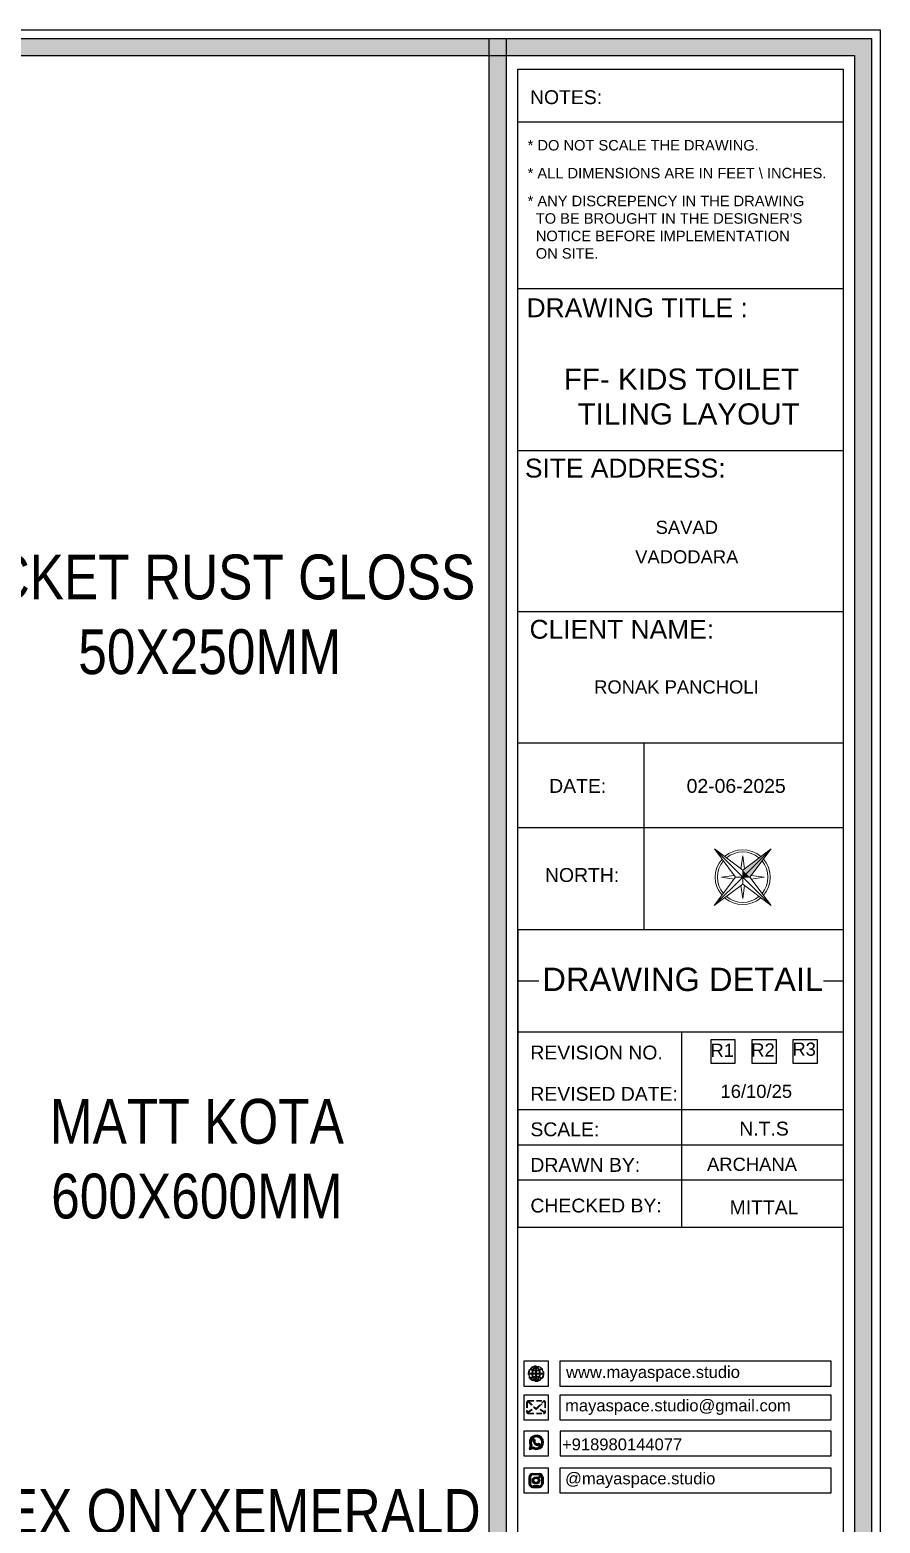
# Model space of a CAD drawing. Header units: millimetres. Extents: x 56222 to 3066687, y -650199 to -121287.
# Drawn here: x 149347.1 to 149422.9, y -183534.7 to -183401.5 of the extents above; entities that cross this region are included whole.
import ezdxf
from ezdxf.enums import TextEntityAlignment as Align

# ---------------------------------------------------------------- set-up
doc = ezdxf.new("R2010")
doc.units = ezdxf.units.MM
doc.header["$MEASUREMENT"] = 0
doc.linetypes.add('DASHEDX2', pattern=[1.5, 1, -0.5])
for name, color, linetype, lineweight in [('Dimension', 10, 'DASHEDX2', 20), ('FIRST FLOOR ( TEXT )', 7, 'Continuous', 9), ('NAME PLATE', 7, 'Continuous', 25), ('title block', 7, 'Continuous', 9)]:
    doc.layers.add(name, color=color, linetype=linetype, lineweight=lineweight)
doc.styles.add('Arial', font='arial.ttf')
doc.styles.add('KATHA', font='swissc.ttf')
doc.styles.get("Standard").update_dxf_attribs({"font": 'arial.ttf', "height": 6})

# ---------------------------------------------------------------- blocks, each defined once
blk = doc.blocks.new('QEGW4TG')
at = {"layer": 'Dimension', "true_color": 0x000000}
h = blk.add_hatch(color=18, dxfattribs=at)
h.dxf.hatch_style = 1
h.paths.add_polyline_path([(2.69, 1.93, 0.170513), (2.95, 1.97, 0.190337), (3.11, 2.18, 0.316231), (3.07, 2.28), (2.79, 2.37, 0.273721), (2.69, 2.34, 0.040749), (2.63, 2.27, -0.441282), (2.53, 2.25, -0.11828), (2.06, 2.64, -0.441282), (2.07, 2.74, 0.040749), (2.13, 2.81, 0.290083), (2.14, 2.92), (2.01, 3.18, 0.316231), (1.91, 3.2, 0.190337), (1.73, 3, 0.170513), (1.72, 2.74, 0.252784)], flags=0)
h.paths.add_polyline_path([(1.19, 1.98), (1.03, 1.3, 0.550912), (1.11, 1.23), (1.75, 1.39, 6.344125)])
h.paths.add_polyline_path([(1.81, 1.7), (1.4, 1.6), (1.5, 2.03, -9.071339)], flags=16)
h.paths.add_polyline_path([(3.11, 2.16, -0.17811), (2.95, 1.97, -0.170513), (2.69, 1.93, -0.252784), (1.72, 2.74, -0.170513), (1.73, 3, -0.17811), (1.89, 3.19, -0.370089), (2.01, 3.18), (2.14, 2.92, -0.307185), (2.13, 2.8, -0.041087), (2.06, 2.73, 0.321676), (2.05, 2.65, 0.126524), (2.55, 2.24, 0.312216), (2.62, 2.26, -0.041087), (2.68, 2.34, -0.290673), (2.79, 2.37), (3.07, 2.28, -0.370089)], flags=0)
h = blk.add_hatch(color=18, dxfattribs=at)
h.dxf.hatch_style = 1
h.paths.add_polyline_path([(2.79, 2.37, 0.273721), (2.69, 2.34, 0.040749), (2.63, 2.27, -0.441282), (2.53, 2.25, -0.11828), (2.06, 2.64, -0.441282), (2.07, 2.74, 0.040749), (2.13, 2.81, 0.290083), (2.14, 2.92), (2.01, 3.18, 0.316231), (1.91, 3.2, 0.190337), (1.73, 3, 0.170513), (1.72, 2.74, 0.252784), (2.69, 1.93, 0.170513), (2.95, 1.97, 0.190337), (3.11, 2.18, 0.316231), (3.07, 2.28)])
for p, q in [((2.01, 3.18), (2.14, 2.92)), ((1.19, 1.98), (1.03, 1.3)), ((1.1, 1.23), (1.75, 1.39)), ((1.5, 2.03), (1.4, 1.6)), ((1.4, 1.6), (1.81, 1.7)), ((3.07, 2.28), (2.8, 2.36))]:
    blk.add_line(p, q)
blk.add_lwpolyline([(0, 0), (4.68, 0), (4.68, 4.68), (0, 4.68)], close=True)
for centre, radius, start, end in [((2.39, 2.56), 1.34, 241.4727, 205.6422), ((2.39, 2.56), 1.04, 235.9962, 210.8333), ((2.09, 2.87), 0.39, 159.7007, 198.4072), ((2.07, 2.87), 0.364, 118.9685, 159.3648), ((1.94, 3.12), 0.0896, 41.8985, 123.1344), ((2.05, 2.87), 0.104, 320.3924, 28.6971), ((1.09, 1.29), 0.0598, 164.8483, 282.1458), ((2.96, 3.23), 1.33, 201.4218, 258.1669), ((2.11, 2.68), 0.066, 135.9932, 224.8892), ((1.67, 3.16), 0.586, 312.4617, 321.8728), ((3.12, 3.42), 1.31, 216.5455, 243.5279), ((2.57, 2.3), 0.066, 234.2482, 323.1441), ((3.11, 1.94), 0.586, 137.2645, 146.6756), ((2.76, 2.27), 0.104, 70.4402, 138.745), ((2.75, 2.31), 0.39, 260.7301, 299.4366), ((2.76, 2.29), 0.364, 299.7725, 340.1688), ((3.03, 2.2), 0.0896, 336.0029, 57.2388)]:
    blk.add_arc(centre, radius, start, end)
blk = doc.blocks.new('ASGERG')
at = {"layer": 'Dimension', "true_color": 0x000000}
h = blk.add_hatch(color=18, dxfattribs=at)
h.dxf.hatch_style = 1
h.paths.add_polyline_path([(0.99, 1.7, 0.353872), (1.69, 1.03), (2.96, 1.03, 0.353872), (3.66, 1.7), (3.66, 2.99, 0.353872), (2.96, 3.67), (1.69, 3.67, 0.353872), (0.99, 2.99)])
h.paths.add_polyline_path([(1.27, 2.97, -0.353872), (1.72, 3.4), (2.94, 3.4, -0.353872), (3.38, 2.97), (3.38, 1.72, -0.353872), (2.94, 1.3), (1.72, 1.3, -0.353872), (1.27, 1.72)], flags=16)
h.paths.add_polyline_path([(3.02, 2.35, -1), (1.64, 2.35, -1)], flags=0)
h.paths.add_polyline_path([(2.74, 2.35, -1), (1.92, 2.35, -1)], flags=0)
h.paths.add_polyline_path([(2.86, 3.02, -1), (3.19, 3.02, -1)], flags=0)
h.paths.add_polyline_path([(1.64, 2.35, 1), (3.02, 2.35, 1)], flags=0)
h = blk.add_hatch(color=18, dxfattribs=at)
h.dxf.hatch_style = 1
h.paths.add_polyline_path([(1.64, 2.35, 1), (3.02, 2.35, 1)])
h.paths.add_polyline_path([(2.74, 2.35, -1), (1.92, 2.35, -1)], flags=16)
h = blk.add_hatch(color=18, dxfattribs=at)
h.dxf.hatch_style = 1
h.paths.add_polyline_path([(3.19, 3.02, 1), (2.86, 3.02, 1)])
for p, q in [((0.99, 2.99), (0.99, 1.7)), ((1.27, 2.97), (1.27, 1.72)), ((1.69, 3.67), (2.96, 3.67)), ((2.94, 3.4), (1.72, 3.4)), ((3.38, 2.97), (3.38, 1.72)), ((3.66, 2.99), (3.66, 1.7)), ((1.69, 1.03), (2.96, 1.03)), ((2.94, 1.3), (1.72, 1.3))]:
    blk.add_line(p, q)
blk.add_lwpolyline([(0, 0), (4.68, 0), (4.68, 4.68), (0, 4.68)], close=True)
for centre, radius in [((2.33, 2.35), 0.694), ((3.02, 3.02), 0.168), ((2.33, 2.35), 0.414)]:
    blk.add_circle(centre, radius)
for centre, radius, start, end in [((1.76, 2.89), 0.778, 94.8631, 172.8127), ((1.76, 2.91), 0.491, 94.8631, 172.8127), ((2.9, 2.91), 0.491, 7.1873, 85.1369), ((2.89, 2.89), 0.778, 7.1873, 85.1369), ((1.76, 1.8), 0.778, 187.1873, 265.1369), ((1.76, 1.78), 0.491, 187.1873, 265.1369), ((2.9, 1.78), 0.491, 274.8631, 352.8127), ((2.89, 1.8), 0.778, 274.8631, 352.8127)]:
    blk.add_arc(centre, radius, start, end)
blk = doc.blocks.new('ETYETE')
at = {"layer": 'Dimension', "true_color": 0x000000}
h = blk.add_hatch(color=18, dxfattribs=at)
h.dxf.hatch_style = 1
h.paths.add_polyline_path([(3.76, 1.14, 0.414214), (4.12, 1.5), (4.12, 3.29, 0.414214), (3.76, 3.65), (0.92, 3.65, 0.414214), (0.56, 3.29), (0.56, 1.5, 0.414214), (0.92, 1.14)])
h.paths.add_polyline_path([(2.61, 2.22), (3.92, 1.34, -0.198912), (3.76, 1.28), (0.92, 1.28, -0.198912), (0.76, 1.34), (2.08, 2.22), (2.34, 1.98)], flags=16)
h.paths.add_polyline_path([(2.34, 2.16), (0.89, 3.51, -0.028783), (0.92, 3.52), (3.76, 3.52, -0.028783), (3.79, 3.51)], flags=16)
h.paths.add_polyline_path([(2.71, 2.32), (3.92, 3.45, -0.202482), (3.99, 3.29), (3.99, 1.5, -0.043076), (3.98, 1.46)], flags=16)
h.paths.add_polyline_path([(1.98, 2.32), (0.7, 1.46, -0.043076), (0.7, 1.5), (0.7, 3.29, -0.202482), (0.76, 3.45)], flags=16)
blk.add_lwpolyline([(0, 0), (4.68, 0), (4.68, 4.68), (0, 4.68)], close=True)
at = {"layer": 'Dimension', "color": 18, "true_color": 0x000000}
for p, q in [((0.56, 3.29), (0.56, 1.5)), ((0.7, 3.29), (0.7, 1.5)), ((0.76, 3.45), (1.98, 2.32)), ((0.89, 3.51), (2.34, 2.16)), ((0.92, 3.65), (3.76, 3.65)), ((0.92, 3.52), (3.76, 3.52)), ((2.34, 2.16), (3.79, 3.51)), ((2.71, 2.32), (3.92, 3.45)), ((3.99, 3.29), (3.99, 1.5)), ((4.12, 3.29), (4.12, 1.5)), ((0.7, 1.46), (1.98, 2.32)), ((0.76, 1.34), (2.08, 2.22)), ((0.92, 1.28), (3.76, 1.28)), ((0.92, 1.14), (3.76, 1.14)), ((2.08, 2.22), (2.34, 1.98)), ((2.34, 1.98), (2.61, 2.22)), ((3.92, 1.34), (2.61, 2.22)), ((3.98, 1.46), (2.71, 2.32))]:
    blk.add_line(p, q, dxfattribs=at)
for centre, radius, start, end in [((0.92, 3.29), 0.358, 90, 180), ((0.92, 3.29), 0.224, 134.2136, 180), ((0.92, 3.29), 0.224, 90, 96.5948), ((3.76, 3.29), 0.358, 0, 90), ((3.76, 3.29), 0.224, 83.4052, 90), ((3.76, 3.29), 0.224, 0, 45.7864), ((0.92, 1.5), 0.358, 180, 270), ((0.92, 1.5), 0.224, 180, 189.8662), ((0.92, 1.5), 0.224, 225, 270), ((3.76, 1.5), 0.358, 270, 0), ((3.76, 1.5), 0.224, 270, 315), ((3.76, 1.5), 0.224, 350.1338, 0)]:
    blk.add_arc(centre, radius, start, end, dxfattribs=at)
blk = doc.blocks.new('DTGWEGEARG')
at = {"layer": 'Dimension', "true_color": 0x000000}
h = blk.add_hatch(color=18, dxfattribs=at)
h.dxf.hatch_style = 1
h.paths.add_polyline_path([(3.83, 2.34, 1), (0.85, 2.34, 1)])
h.paths.add_polyline_path([(2.51, 1.01, 0.105795), (2.96, 1.58, -0.055205), (3.3, 1.41, -0.169822)], flags=16)
h.paths.add_polyline_path([(2.41, 1.12), (2.41, 1.69, -0.058279), (2.81, 1.63, -0.103353)], flags=16)
h.paths.add_polyline_path([(2.26, 1.13, -0.101741), (1.87, 1.63, -0.057171), (2.26, 1.69)], flags=16)
h.paths.add_polyline_path([(2.17, 1.01, -0.169822), (1.38, 1.41, -0.055205), (1.72, 1.58, 0.105795)], flags=16)
h.paths.add_polyline_path([(3.02, 1.72, 0.081336), (3.13, 2.27), (3.68, 2.27, -0.152069), (3.4, 1.52, 0.05687)], flags=16)
h.paths.add_polyline_path([(2.87, 1.77, 0.061945), (2.41, 1.84), (2.41, 2.27), (2.98, 2.27, -0.081344)], flags=16)
h.paths.add_polyline_path([(2.26, 1.84, 0.060923), (1.8, 1.77, -0.081344), (1.7, 2.27), (2.26, 2.27)], flags=16)
h.paths.add_polyline_path([(1.66, 1.72, 0.05687), (1.28, 1.52, -0.152069), (1, 2.27), (1.55, 2.27, 0.081336)], flags=16)
h.paths.add_polyline_path([(2.41, 2.42), (2.41, 2.83, 0.061945), (2.87, 2.91, -0.080009), (2.98, 2.42)], flags=16)
h.paths.add_polyline_path([(3.13, 2.42, 0.080116), (3.02, 2.96, 0.05687), (3.4, 3.16, 0.028258), (3.3, 3.27, -0.055205), (2.96, 3.1, 0.105795), (2.51, 3.67, -0.36029), (3.68, 2.42)], flags=16)
h.paths.add_polyline_path([(2.26, 2.42), (1.7, 2.42, -0.080009), (1.8, 2.91, 0.060923), (2.26, 2.84)], flags=16)
h.paths.add_polyline_path([(1.55, 2.42), (1, 2.42, -0.150466), (1.28, 3.16, 0.05687), (1.66, 2.96, 0.080116)], flags=16)
h.paths.add_polyline_path([(2.41, 2.98), (2.41, 3.56, -0.103353), (2.81, 3.05, -0.058279)], flags=16)
h.paths.add_polyline_path([(2.26, 2.99, -0.057171), (1.87, 3.05, -0.101741), (2.26, 3.55)], flags=16)
h.paths.add_polyline_path([(1.72, 3.1, -0.055205), (1.38, 3.27, -0.169822), (2.17, 3.67, 0.105795)], flags=16)
blk.add_lwpolyline([(0, 0), (4.68, 0), (4.68, 4.68), (0, 4.68)], close=True)
at = {"layer": 'Dimension', "color": 18, "true_color": 0x000000}
for p, q in [((2.26, 3.55), (2.26, 2.99)), ((2.26, 2.84), (2.26, 2.42)), ((2.41, 3.56), (2.41, 2.98)), ((2.41, 2.83), (2.41, 2.42)), ((1, 2.42), (1.55, 2.42)), ((1, 2.27), (1.55, 2.27)), ((1.7, 2.42), (2.26, 2.42)), ((1.7, 2.27), (2.26, 2.27)), ((2.26, 2.27), (2.26, 1.84)), ((2.26, 1.69), (2.26, 1.13)), ((2.41, 2.42), (2.98, 2.42)), ((2.41, 2.27), (2.98, 2.27)), ((2.41, 2.27), (2.41, 1.84)), ((2.41, 1.69), (2.41, 1.12)), ((3.13, 2.42), (3.68, 2.42)), ((3.13, 2.27), (3.68, 2.27))]:
    blk.add_line(p, q, dxfattribs=at)
blk.add_circle((2.34, 2.34), 1.49, dxfattribs=at)
for centre, radius, start, end in [((2.34, 2.34), 1.34, 142.3819, 176.6093), ((2.34, 4.74), 1.9, 236.1399, 249.1595), ((2.34, 2.34), 1.34, 97.3549, 135.9073), ((2.34, 4.74), 1.75, 236.7417, 249.3811), ((3.28, 2.34), 1.73, 159.0567, 177.3789), ((3.28, 2.34), 1.58, 158.8325, 177.1302), ((3.28, 2.34), 1.73, 129.9301, 154.0867), ((2.34, 4.74), 1.9, 253.6799, 267.6253), ((3.28, 2.34), 1.58, 130.1073, 153.3446), ((2.34, 4.74), 1.75, 254.3336, 267.422), ((1.4, 2.34), 1.58, 26.6554, 50.2584), ((2.34, 4.74), 1.75, 272.3248, 285.6664), ((2.34, 4.74), 1.9, 272.1415, 286.3201), ((2.34, 2.34), 1.34, 3.3907, 82.6451), ((1.4, 2.34), 1.73, 25.9133, 50.0699), ((1.4, 2.34), 1.58, 2.8698, 21.1675), ((2.34, 4.74), 1.75, 290.6189, 303.2583), ((2.34, 4.74), 1.9, 290.8405, 303.8601), ((1.4, 2.34), 1.73, 2.6211, 20.9433), ((2.34, 2.34), 1.34, 183.0315, 217.6181), ((2.34, -0.06), 1.9, 110.8405, 123.8601), ((2.34, -0.06), 1.75, 110.6189, 123.2583), ((2.34, 2.34), 1.34, 224.0927, 262.6451), ((3.28, 2.34), 1.73, 182.3435, 200.9433), ((3.28, 2.34), 1.58, 182.5658, 201.1675), ((3.28, 2.34), 1.73, 205.9133, 230.0699), ((2.34, -0.06), 1.9, 92.3747, 106.3201), ((2.34, -0.06), 1.75, 92.578, 105.6664), ((3.28, 2.34), 1.58, 206.6554, 229.8927), ((2.34, -0.06), 1.9, 73.6799, 87.8585), ((2.34, -0.06), 1.75, 74.3336, 87.6752), ((1.4, 2.34), 1.58, 309.7416, 333.3446), ((1.4, 2.34), 1.73, 309.9301, 334.0867), ((2.34, 2.34), 1.34, 277.3549, 315.9073), ((1.4, 2.34), 1.58, 338.8325, 357.4342), ((2.34, -0.06), 1.75, 56.7417, 69.3811), ((1.4, 2.34), 1.73, 339.0567, 357.6565), ((2.34, -0.06), 1.9, 56.1399, 69.1595), ((2.34, 2.34), 1.34, 322.3819, 356.9685)]:
    blk.add_arc(centre, radius, start, end, dxfattribs=at)
blk = doc.blocks.new('4t')
at = {"transparency": 33554607}
h = blk.add_hatch(color=1, dxfattribs=at)
h.dxf.hatch_style = 1
h.paths.add_polyline_path([(45531.33, -35822.29), (45529.23, -35821.83), (45528.09, -35837.01)])
h = blk.add_hatch(color=1, dxfattribs=at)
h.dxf.hatch_style = 1
h.paths.add_polyline_path([(45533.44, -35822.75), (45531.33, -35822.29), (45528.09, -35837.01)])
h = blk.add_hatch(color=1, dxfattribs=at)
h.dxf.hatch_style = 1
h.paths.add_polyline_path([(45531.8, -35820.19), (45529.23, -35821.83), (45531.33, -35822.29)])
h = blk.add_hatch(color=1, dxfattribs=at)
h.dxf.hatch_style = 1
h.paths.add_polyline_path([(45531.8, -35820.19), (45531.33, -35822.29), (45533.44, -35822.75)])
at = {"layer": 'title block', "color": 7, "lineweight": 9}
for p, q in [((45535.51, -35803.37), (45530.16, -35817.62)), ((45535.51, -35803.37), (45531.8, -35820.19)), ((45534.36, -35818.55), (45535.51, -35803.37)), ((45530.16, -35817.62), (45514.98, -35816.48)), ((45514.98, -35816.48), (45529.23, -35821.83)), ((45514.98, -35816.48), (45531.8, -35820.19)), ((45530.5, -35816.7), (45526.88, -35812.49)), ((45526.88, -35812.49), (45529.18, -35817.55)), ((45531.8, -35820.19), (45530.16, -35817.62)), ((45539.5, -35815.27), (45534.44, -35817.57)), ((45535.28, -35818.89), (45539.5, -35815.27)), ((45528.31, -35821.48), (45524.1, -35825.11)), ((45524.1, -35825.11), (45529.16, -35822.81)), ((45531.8, -35820.19), (45528.09, -35837.01)), ((45529.23, -35821.83), (45528.09, -35837.01)), ((45528.09, -35837.01), (45533.44, -35822.75)), ((45531.8, -35820.19), (45529.23, -35821.83)), ((45534.36, -35818.55), (45531.8, -35820.19)), ((45533.44, -35822.75), (45531.8, -35820.19)), ((45531.8, -35820.19), (45548.62, -35823.9)), ((45533.09, -35823.67), (45536.71, -35827.89)), ((45533.44, -35822.75), (45548.62, -35823.9)), ((45548.62, -35823.9), (45534.36, -35818.55)), ((45536.71, -35827.89), (45534.42, -35822.83))]:
    blk.add_line(p, q, dxfattribs=at)
for radius, start, end in [(11.79, 81.35997, 163.76651), (10.83, 82.42855, 162.69793), (10.83, 352.42855, 72.69793), (11.79, 351.35997, 73.76651), (11.79, 171.35997, 253.76651), (10.83, 172.42855, 252.69793), (11.79, 261.35997, 343.76651), (10.83, 262.42855, 342.69793)]:
    blk.add_arc((45531.8, -35820.19), radius, start, end, dxfattribs=at)

msp = doc.modelspace()

# ---------------------------------------------------------------- hatches: boundary and pattern name
at = {"layer": 'NAME PLATE', "true_color": 0xd39e00}
h = msp.add_hatch(color=42, dxfattribs=at)
h.paths.add_polyline_path([(149206.268, -183554.134), (149422.106, -183554.134), (149422.106, -183402.211), (149206.268, -183402.211)])
h.paths.add_polyline_path([(149207.783, -183552.619), (149420.591, -183552.619), (149420.591, -183403.726), (149207.783, -183403.726)], flags=16)
msp.add_hatch(color=42, dxfattribs=at).paths.add_polyline_path([(149388.023, -183552.619), (149389.538, -183552.619), (149389.538, -183402.211), (149388.023, -183402.211)])

# ---------------------------------------------------------------- linework, layer by layer
at = {"layer": 'NAME PLATE', "color": 42, "true_color": 0xd39e00}
for p, q in [((149419.565, -183409.687), (149390.563, -183409.687)), ((149419.565, -183424.541), (149390.563, -183424.541)), ((149419.565, -183439.005), (149390.563, -183439.005)), ((149419.565, -183453.381), (149390.563, -183453.381)), ((149419.565, -183465.094), (149390.563, -183465.094)), ((149401.784, -183465.094), (149401.784, -183481.744)), ((149419.565, -183472.631), (149390.563, -183472.631)), ((149419.565, -183481.744), (149390.563, -183481.744)), ((149390.563, -183481.744), (149390.563, -183508.253)), ((149419.565, -183481.744), (149419.565, -183508.253)), ((149390.563, -183486.289), (149392.439, -183486.289)), ((149417.812, -183486.289), (149419.565, -183486.289)), ((149390.563, -183490.833), (149419.565, -183490.833)), ((149405.197, -183508.253), (149405.197, -183490.833)), ((149419.565, -183497.801), (149390.563, -183497.801)), ((149419.565, -183500.939), (149390.563, -183500.939)), ((149419.565, -183504.077), (149390.563, -183504.077)), ((149390.563, -183508.253), (149419.565, -183508.253))]:
    msp.add_line(p, q, dxfattribs=at)
for points in [[(149205.511, -183401.454), (149422.863, -183401.454), (149422.863, -183554.891), (149205.511, -183554.891)], [(149206.268, -183402.211), (149422.106, -183402.211), (149422.106, -183554.134), (149206.268, -183554.134)], [(149388.023, -183552.619), (149388.023, -183402.211), (149389.538, -183402.211), (149389.538, -183552.619)], [(149207.783, -183403.726), (149420.591, -183403.726), (149420.591, -183552.619), (149207.783, -183552.619)], [(149390.563, -183551.372), (149390.563, -183404.973), (149419.565, -183404.973), (149419.565, -183551.372)], [(149407.788, -183491.507), (149409.923, -183491.507), (149409.923, -183493.643), (149407.788, -183493.643)], [(149411.446, -183491.507), (149413.582, -183491.507), (149413.582, -183493.643), (149411.446, -183493.643)], [(149415.104, -183491.507), (149417.24, -183491.507), (149417.24, -183493.643), (149415.104, -183493.643)]]:
    msp.add_lwpolyline(points, close=True, dxfattribs=at)
at = {"layer": 'NAME PLATE', "color": 18, "true_color": 0x000000}
for points in [[(149394.318, -183522.429), (149418.502, -183522.429), (149418.502, -183520.218), (149394.318, -183520.218)], [(149394.318, -183525.446), (149418.502, -183525.446), (149418.502, -183523.235), (149394.318, -183523.235)], [(149394.329, -183528.664), (149418.502, -183528.664), (149418.502, -183526.453), (149394.329, -183526.453)], [(149394.318, -183531.959), (149418.502, -183531.959), (149418.502, -183529.748), (149394.318, -183529.748)]]:
    msp.add_lwpolyline(points, close=True, dxfattribs=at)

# ---------------------------------------------------------------- block references
at = {"layer": 'NAME PLATE', "xscale": 0.2077360657544057, "yscale": 0.2077360657544057, "zscale": 0.2077360657544057, "rotation": 147.4367586490667}
msp.add_blockref('4t', (153377.25, -194839.321), dxfattribs=at)
at = {"layer": 'NAME PLATE', "color": 42, "true_color": 0xd39e00, "xscale": 0.472514704095924, "yscale": 0.472514704095924, "zscale": 0.472514704095924}
for name, p in [('DTGWEGEARG', (149391.086, -183522.429)), ('ETYETE', (149391.086, -183525.446)), ('QEGW4TG', (149391.098, -183528.664)), ('ASGERG', (149391.086, -183531.959))]:
    msp.add_blockref(name, p, dxfattribs=at)

# ---------------------------------------------------------------- texts
at = {"layer": 'FIRST FLOOR ( TEXT )', "color": 1, "char_height": 4, "attachment_point": 5, "style": 'KATHA'}
for s, insert in [('PICKET RUST GLOSS\\P50X250MM', (149363.092, -183453.62)), ('MATT KOTA \\P600X600MM', (149361.954, -183502.174)), ('REX ONYXEMERALD\\P1200X600MM', (149364.339, -183536.983))]:
    msp.add_mtext(s, dxfattribs=dict(at, insert=insert))
at = {"layer": 'NAME PLATE', "style": 'Arial'}
for s, height, p in [('NOTES:', 1.2363, (149394.865, -183408.078)), ('DRAWING TITLE : ', 1.68254, (149401.532, -183427.088)), ('FF- KIDS TOILET', 1.88928, (149405.146, -183433.554)), ('TILING LAYOUT', 1.88928, (149405.788, -183436.661)), ('SITE ADDRESS:', 1.68254, (149400.141, -183441.389)), (' SAVAD ', 1.1737, (149405.628, -183446.412)), ('VADODARA', 1.1737, (149405.628, -183449.047)), ('CLIENT NAME:', 1.68254, (149399.835, -183455.765)), ('RONAK PANCHOLI    ', 1.17375, (149405.611, -183460.653)), ('DATE:', 1.2363, (149395.902, -183469.514)), ('02-06-2025', 1.2363, (149410.03, -183469.514)), ('NORTH:', 1.2363, (149396.297, -183477.462)), ('DRAWING DETAIL', 2.08016, (149405.266, -183487.191)), ('REVISION NO.', 1.23625, (149397.588, -183493.297)), ('16/10/25', 1.1737, (149411.823, -183496.726)), ('REVISED DATE: ', 1.23625, (149398.5, -183496.983)), ('SCALE:', 1.2363, (149394.758, -183500.145)), ('DRAWN BY:', 1.2363, (149396.58, -183503.321)), ('ARCHANA', 1.1737, (149411.44, -183503.233)), ('CHECKED BY:', 1.23625, (149397.541, -183506.948)), ('MITTAL', 1.2363, (149412.514, -183507.112))]:
    msp.add_text(s, height=height, dxfattribs=at).set_placement(p, align=Align.CENTER)
for s, insert, char_height, width, attachment_point in [('* DO NOT SCALE THE DRAWING.', (149391.44, -183411.278, 0), 0.93501, 36.1245, 1), ('* ALL DIMENSIONS ARE IN FEET \\\\ INCHES.', (149391.44, -183413.765, 0), 0.93501, 36.1245, 1), ("* ANY DISCREPENCY IN THE DRAWING \\P  TO BE BROUGHT IN THE DESIGNER'S\\P  NOTICE BEFORE IMPLEMENTATION \\P  ON SITE.", (149391.44, -183416.251, 0), 0.93501, 36.1245, 1), ('R1', (149408.786, -183491.889, 0), 1.1737, 1.61495, 2), ('R2', (149412.421, -183491.863, 0), 1.1737, 1.61495, 2), ('R3', (149416.091, -183491.792, 0), 1.1737, 1.61495, 2), ('N.T.S', (149412.514, -183498.846, 0), 1.2363, 2.41283, 2)]:
    msp.add_mtext(s, dxfattribs=dict(at, insert=insert, char_height=char_height, width=width, attachment_point=attachment_point))
at = {"layer": 'NAME PLATE', "color": 18, "true_color": 0x000000, "char_height": 1.05653, "attachment_point": 1}
for s, width, gutter_width, insert in [('www.mayaspace.studio', 16.58055, 13.869, (149394.864, -183520.65, 0)), ('mayaspace.studio@gmail.com', 10.34409, 8.653, (149394.78, -183523.631, 0)), ('+918980144077', 40.33714, 8.653, (149394.506, -183527.106, 0)), ('@mayaspace.studio', 10.34409, 8.653, (149394.78, -183530.144, 0))]:
    msp.add_mtext_dynamic_manual_height_columns(s, width=width, gutter_width=gutter_width, heights=[0], dxfattribs=dict(at, insert=insert))

doc.saveas('drawing.dxf')
